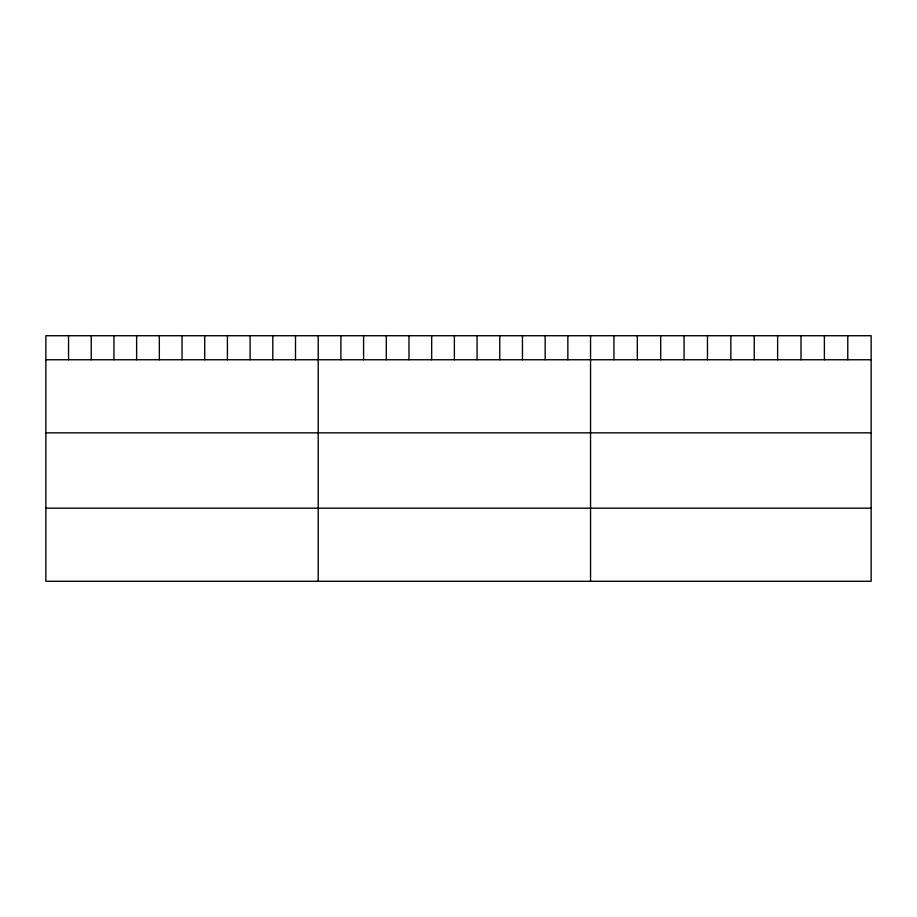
<?xml version="1.0" encoding="UTF-8"?>
<svg xmlns="http://www.w3.org/2000/svg" width="917" height="917" viewBox="0 0 917 917"><rect width="100%" height="100%" fill="white"/><g stroke="black" fill="none" stroke-linecap="round" stroke-linejoin="round"><path stroke-width="1.38" d="M871.15 359.751L871.15 581.275L45.85 581.275L45.85 335.725L871.15 335.725L871.15 359.751L45.85 359.751M45.85 432.847L871.15 432.847M45.85 508.167L871.15 508.167M847.767 335.725L847.767 359.751M824.383 335.725L824.383 359.751M800.999 335.725L800.999 359.751M777.616 335.725L777.616 359.751M754.232 335.725L754.232 359.751M730.849 335.725L730.849 359.751M707.466 335.725L707.466 359.751M684.082 335.725L684.082 359.751M660.698 335.725L660.698 359.751M637.315 335.725L637.315 359.751M613.932 335.725L613.932 359.751M590.548 335.725L590.548 581.275M567.852 335.725L567.852 359.751M545.157 335.725L545.157 359.751M522.461 335.725L522.461 359.751M499.765 335.725L499.765 359.751M477.069 335.725L477.069 359.751M454.373 335.725L454.373 359.751M431.678 335.725L431.678 359.751M408.982 335.725L408.982 359.751M386.286 335.725L386.286 359.751M363.59 335.725L363.59 359.751M340.895 335.725L340.895 359.751M318.199 335.725L318.199 581.275M295.503 335.725L295.503 359.751M272.808 335.725L272.808 359.751M250.112 335.725L250.112 359.751M227.416 335.725L227.416 359.751M204.72 335.725L204.72 359.751M182.025 335.725L182.025 359.751M159.329 335.725L159.329 359.751M136.633 335.725L136.633 359.751M113.937 335.725L113.937 359.751M91.241 335.725L91.241 359.751M68.546 335.725L68.546 359.751"/></g></svg>
